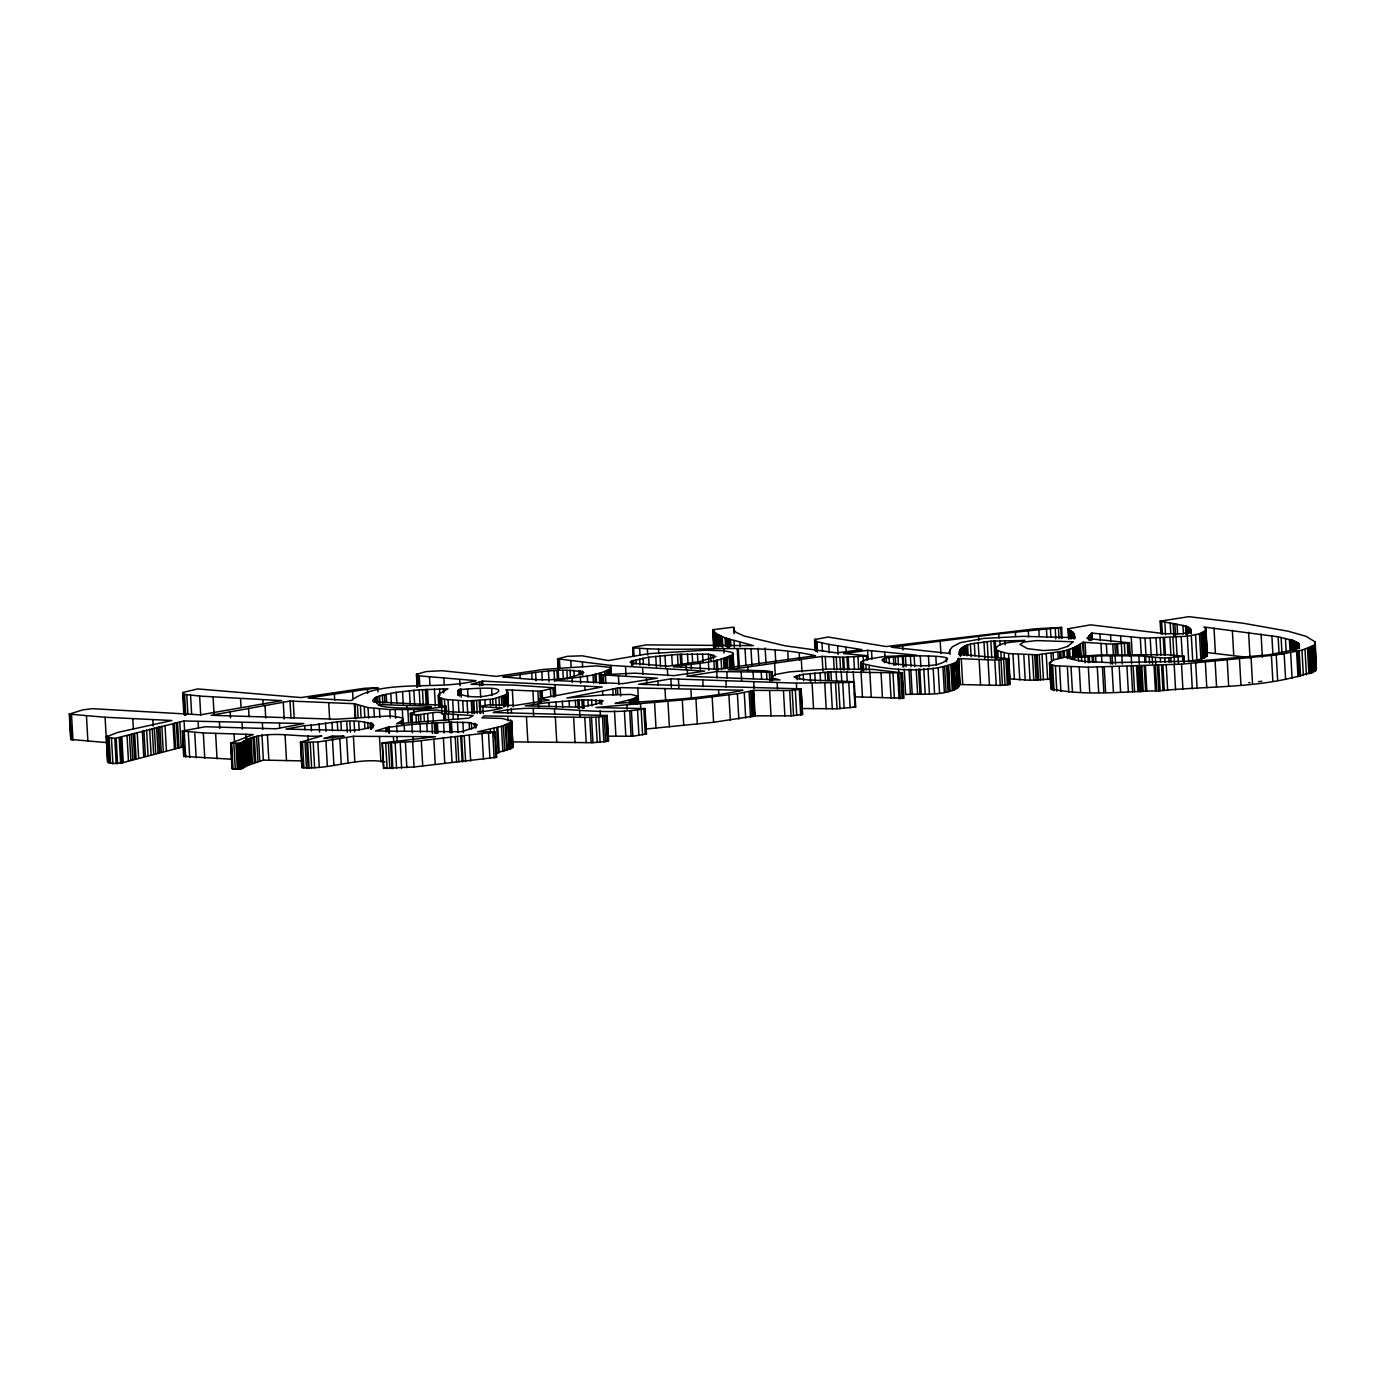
<?xml version="1.0" encoding="UTF-8"?>
<svg xmlns="http://www.w3.org/2000/svg" width="1386" height="1386" viewBox="0 0 1386 1386"><rect width="100%" height="100%" fill="white"/><g stroke="black" fill="none" stroke-linecap="round" stroke-linejoin="round"><path stroke-width="1.5" d="M1160.914 634.06L1160.099 621.171L1188.893 616.666L1243.173 623.232L1288.027 631.202L1305.993 636.295L1314.933 641.77L1315.522 670.685C1266.787 688.929 1211.589 685.498 1160.134 690.748C1123.925 691.389 1086.07 696.396 1051.004 688.859L1049.548 662.595L1053.914 659.788L1063.443 657.432L1099.029 655.024L1166.25 654.66L1184.025 656.254L1164.76 658.09L1138.859 655.803L1101.506 655.821L1078.36 657.016L1070.165 658.939L1082.223 661.313L1109.337 662.629L1198.266 661.035L1268.866 654.798L1290.227 650.606L1296.724 648.198L1299.514 645.547L1298.613 643.416L1293.433 640.609L1278.117 636.815L1204.001 627.026L1205.976 629.365L1206.894 656.219L1200.865 659.164L1188.738 661.538L1187.317 636.226L1199.444 633.835L1205.491 630.578M1205.716 628.69L1207.102 655.976L1206.478 653.204M607.709 736.157L632.848 736.226L646.448 733.956L645.027 708.627C595.062 717.965 542.688 700.814 493.243 712.508L607.103 715.505L598.717 717.116L584.788 717.376L484.286 715.938L481.93 717.844L502.269 718.45L511.677 721.015L512.889 747.349L495.391 753.586M1160.099 621.171L1185.48 625.97L1190.193 628.378L1190.817 630.491L1183.09 633.783L1164.725 633.697L1090.643 624.861L1068.242 628.724L1068.485 637.543M184.477 714.985L183.039 692.463L182.64 693.381L184.581 694.351L199.636 696.067L281.618 700.64L200.52 714.83L92.29 708.662L82.848 709.857L69.3 714.119L70.721 739.448L106.479 742.584M637.699 696.119L633.385 698.89L615.124 703.43C657.83 700.658 701.195 698.977 742.965 690.28L620.183 687.595L566.839 698.024L602.997 694.992L630.925 694.438L637.699 696.119L637.976 702.927M558.16 669.403L557.57 658.835L567.532 656.306L582.224 655.821L608.281 660.568L648.804 653.655L705.231 650.225L723.735 650.744L731.929 652.373L733.073 653.482L733.367 667.29M69.3 714.119L105.076 717.255L171.864 720.512L117.879 732.362L106.237 736.867L114.795 738.443L184.061 720.963L303.863 723.544L275.97 728.793L205.405 726.749L182.276 731.028L203.326 732.934L253.309 734.563L230.613 743.242L232.034 768.572L233.056 769.109L242.117 768.502L240.696 743.087C263.912 727.754 295.547 738.028 321.829 735.931L300.433 742.186L301.853 767.497C329.383 770.252 356.964 756.895 384.875 761.884M120.478 737.577L121.899 762.906L112.89 763.582L107.658 762.196L106.358 736.347M245.599 740.297L247.02 765.626L242.117 768.502M247.02 765.626L263.375 760.1L303.136 760.931M995.98 656.929C989.673 639.726 1015.245 643.295 1024.791 640.419L990.869 641.198L970.391 644.005L964.951 645.876L965.436 654.417M1090.262 639.362L1090.124 634.771L1086.919 638.461L1129.59 642.844L1112.785 644.195L1083.228 642.272L1074.462 647.505L1064.205 651.004L1037.178 654.764L1008.54 653.568L997.747 650.831L995.495 648.475M1076.714 646.43L1077.303 656.981M1203.429 632.38L1204.867 657.57M1311.381 647.089L1312.837 672.297M231.375 759.216L183.697 756.358L185.793 755.595M183.039 692.463L197.661 688.929L300.953 697.574L364.483 688.288L377.737 687.664L308.229 698.042L351.056 700.606C381.393 677.979 437.647 691.094 476.004 680.647L419.248 675.866L416.458 674.324L417.047 687.404M444.196 720.027C446.812 703.69 419.438 719.178 410.273 713.582C418.087 709.909 427.702 710.464 436.313 709.996C453.205 712.872 480.665 713.981 502.182 708.021L479.452 706.565L489.397 704.66L514.83 705.474L549.116 700.138L540.02 698.631L540.263 702.858M506.808 705.283L506.219 694.732L492.688 699.098L467.03 701.004L444.456 699.324L439.033 697.227L438.738 694.438M509.546 723.405L511.036 748.579M511.313 741.856L592.948 742.688L607.363 741.337L608.523 740.817L607.103 715.505M754.573 716.008L753.222 690.523L754.573 716.008L713.599 722.279L645.945 729.036M246.569 765.73L245.166 740.401M375.363 697.73L375.589 701.957M610.446 667.376L610.88 675.155L610.446 667.376L596.24 665.886L543.936 669.386L496.431 676.368L441.822 670.703L426.126 671.569L416.458 674.324M713.582 647.019L712.854 629.746L732.466 627.252L734.008 627.633L733.506 629.816L736.001 632.311L744.022 635.966L785.186 645.841L836.694 652.893L861.988 649.618L828.741 644.351L816.406 641.545L814.743 639.622L815.332 650.173M963.894 646.534L964.361 654.972M904.261 669.195L905.664 694.525C922.73 693.243 942.289 696.621 957.587 687.889L956.028 662.456L957.449 687.785L958.332 687.144L956.912 661.832C931.011 674.15 887.854 670.339 861.001 663.184L861.243 662.161M959.458 685.256L958.332 658.558L994.819 660.1L1008.679 658.731L958.956 654.261L959.996 649.757L960.082 654.625M1315.522 670.685L1313.911 645.287L1301.956 650.225L1276.229 654.972L1181.513 664.154L1088.339 667.203L1055.387 665.8L1050.276 664.327L1049.548 662.595M507.865 706.514L507.605 691.909L505.786 689.795L539.986 691.267L554.816 687.803L515.176 685.186L471.067 684.303L482.675 681.115L602.252 686.971L540.02 698.631M633.073 656.167L632.986 647.227L646.413 644.888L753.516 645.651L725.086 637.889L716.562 633.835L712.629 630.128M861.364 669.507L861.174 661.884L866.163 659.476L884.753 656.427L916.839 655.249L867.567 650.346L843.398 653.551L867.393 655.699L866.51 655.907L843.676 657.31L822.106 656.41L728.256 669.784L765.817 670.772L771.985 671.812L771.118 672.227L716.701 671.552L686.728 676.247L780.006 679.972L773.267 678.187L772.089 676.455L776.403 674.324L789.656 671.881L828.949 669.057L873.093 669.403L902.563 672.886L830.942 671.915L803.239 674.324L794.005 676.784L796.43 678.36L808.454 680.006L854.278 681.721L848.752 682.466L796.378 683.125L670.876 678.828L638.669 684.286L801.056 688.859L802.598 714.518L791.077 715.834L754.642 715.852M815.037 650.294L814.518 639.57L828.031 637.04L886.139 646.534L1035.463 628.794L1061.641 627.46L998.734 633.852L891.285 647.227L948.7 653.36L949.826 650.207L950.068 654.417M583.697 672.331C559.112 666.562 528.759 674.098 502.841 676.905C528.274 679.001 561.053 683.887 583.541 672.539M1051.004 688.859L1051.16 687.577M438.669 694.161L447.955 688.79L419.178 689.83L396.24 692.272L379.521 695.911L374.878 697.868L372.678 700.398L373.215 701.836L440.09 705.127L445.894 706.652L422.765 709.424L389.778 709.545L368.035 707.588L354.348 703.707L290.02 701.039L211.07 715.28L336.036 719.213L390.315 715.904L402.286 717.809L402.772 724.428M511.729 721.413L512.647 747.626L511.243 720.477M958.332 658.558L959.736 684.528L958.523 686.902L957.12 661.243L958.176 659.095M959.736 684.528L1000.259 685.429L1009.805 684.372L1008.679 658.731M301.853 767.497L303.118 766.597M1091.388 640.332L1091.977 633.107L1145.009 638.201L1187.317 636.226M107.779 761.676L108.385 756.86M458.939 689.778C463.721 689.154 511.243 684.805 495.651 693.537C483.922 697.505 469.698 698.44 458.16 693.45C456.098 689.743 461.642 687.404 459.303 696.119M300.433 742.186L317.862 741.995L353.413 736.295L435.516 736.694L382.138 742.983L383.541 768.312L414.067 766.978L496.673 757.276L495.252 731.947L477.702 731.808L501.455 726.316L511.087 722.193M557.57 658.835L610.793 665.419L704.642 671.101L674.15 675.64L634.615 673.163L601.126 674.809L657.466 678.17L622.522 683.662L555.561 680.526C573.388 676.766 595.183 677.685 610.793 668.416M632.605 647.73C693.502 652.962 755.283 642.272 815.488 655.699L717.151 669.299L673.371 666.666C692.463 663.357 715.713 663.599 732.466 654.556M949.826 650.207L952.338 646.794L960.359 642.636L983.904 638.392L1023.145 636.347L1074.999 637.681L1073.318 632.57L1068.017 629.105M961.711 654.469L961.347 648.146L964.951 645.876M1316.076 669.75L1316.353 667.099M401.645 725.242L401.403 721.015L402.546 720.2M506.652 705.179L506.063 694.629L507.172 693.52M631.462 661.174L648.648 657.207L677.477 654.4L708.402 654.157L715.869 656.514L700.311 661.468L667.827 666.233L631.479 663.201L630.197 662.092L631.462 661.174L631.704 665.401M961.451 654.972L961.503 648.25L961.849 654.573M1313.911 645.287L1315.314 670.616M230.613 743.242L240.696 743.087M960.966 655.543L960.948 648.544M1090.886 633.887L1090.99 640.505L1091.111 633.61M1090.539 639.067L1090.643 634.182M960.463 655.907L960.671 648.856M1316.267 669.819L1314.933 641.77M382.138 742.983L412.647 741.649L495.252 731.947M946.638 659.563C957.743 653.101 845.425 655.474 894.628 664.102C909.355 664.76 937.282 669.282 946.707 659.823M854.452 692.636L854.677 696.846L903.967 698.215L902.373 672.47M387.075 727.442L411.902 724.393L449.445 722.193L469.126 722.539L477.373 724.965L473.527 727.945L461.036 731.773L375.415 730.994L387.075 727.442L387.318 731.669M801.177 689.188L789.656 690.505L753.707 690.384L737.404 693.745L695.928 698.769L595.893 707.484L645.027 708.627M121.899 762.906L184.043 746.604M458.038 690.973L458.16 695.374M733.766 628.239L734.008 632.466M801.732 708.506L837.005 708.783L855.699 707.051L854.226 681.652M332.432 736.035L323.908 738.495L344.144 736.209L332.432 736.035L332.657 740.263M304.712 725.623L285.863 729.071L311.798 729.746C329.868 729.296 361.14 733.558 373.856 725.363C354.66 715.678 326.178 724.809 304.712 725.623L304.955 729.833M538.461 703.828L525.242 705.82L580.474 707.189L596.344 704.053L603.222 700.935L583.627 699.791L548.943 702.511L538.461 703.828L538.704 708.038M383.541 768.312L385.533 768.069M1248.734 682.744L1249.981 682.588M1008.54 653.568L1009.961 678.897L1030.041 680.249L1050.865 679.105M1258.54 681.652L1261.832 681.271M443.832 713.686L473.076 715.626L468.815 718.156L396.5 723.787L401.403 721.015M406.808 705.474L377.98 704.521C382.311 711.243 474.185 706.669 406.808 705.474L407.034 709.684M853.17 706.825L855.699 707.051M495.599 757.189L496.673 757.276M1207.414 652.581L1249.999 657.64L1248.578 632.311M1314.673 644.421L1315.834 670.356M1089.639 635.325L1090.072 639.622M772.227 676.125L772.66 680.422M438.548 694.784L439.102 707.189M69.629 713.877L70.859 739.119M646.448 733.956L645.183 718.953M511.954 745.339L513.132 746.742M1316.405 669.091L1315.193 642.342M960.619 649.202L960.775 655.786M958.055 659.944L959.181 685.897M637.248 696.863L637.595 703.204M402.113 720.408L402.494 724.739M1310.896 647.227L1312.369 672.626M608.367 670.252L608.662 674.549M375.901 697.331L376.195 701.628M1075.709 646.829L1076.194 655.353M953.204 664.379L954.625 689.795M814.951 639.466L815.609 650.848M509.06 723.544L510.481 748.96M417.532 673.683L418.208 686.087M376.386 697.106L376.749 703.534M1312.542 646.482L1313.963 671.812M1312.057 646.621L1313.322 672.158M1310.463 647.435L1311.884 672.764M1310.168 647.643L1311.589 672.972M1309.683 647.782L1311.104 673.111M1308.834 648.18L1310.238 673.509M1307.5 648.596L1308.921 673.925M1305.006 649.428L1306.426 674.757M1301.956 650.225L1303.377 675.554M1299.184 644.403L1299.427 648.613M1298.613 643.416L1298.838 647.643M1299.167 650.935L1300.588 676.264M1297.92 642.948L1298.145 647.175M1297.452 642.532L1297.798 648.873M1297.954 651.16L1299.375 676.489M1296.828 642.238L1297.175 648.561M1296.586 651.507L1298.006 676.836M1295.702 641.649L1296.17 650.086M1294.87 641.268L1295.356 649.722M1293.433 640.609L1294.022 651.16M1292.722 640.471L1293.311 651.022M1292.428 640.245L1293.017 650.814M1291.717 640.107L1292.306 650.675M1291.18 639.847L1291.769 650.415M1290.487 639.708L1291.076 650.277M1290.661 652.667L1292.064 677.979M1289.378 639.327L1290.089 651.992M1285.428 638.305L1286.26 653.083M1284.164 653.776L1285.584 679.105M1281.114 637.439L1282.067 654.331M1278.117 636.815L1279.07 653.69M1276.229 654.972L1277.649 680.301M1271.863 635.724L1272.937 654.729M1271.43 655.647L1272.85 680.959M1261.069 634.06L1262.369 657.276M1251.09 658.125L1252.511 683.454M1239.517 659.372L1240.938 684.701M1232.345 630.249L1233.765 655.578M1227.251 660.585L1228.654 685.914M1213.997 628.101L1215.418 653.43M1215.141 661.659L1216.562 686.988M1205.976 629.365L1207.345 655.37M1205.179 629.989L1206.617 656.531M1205.162 633.211L1206.357 654.313M1203.949 632.103L1205.352 657.432M1205.37 662.456L1206.79 687.785M1202.944 632.501L1204.347 657.83M1202.598 632.744L1204.018 658.073M1202.112 632.882L1203.533 658.211M1201.038 633.333L1202.442 658.662M1199.444 633.835L1200.865 659.164M1195.546 634.805L1196.967 660.134M1195.702 663.201L1197.106 688.53M1190.869 629.383L1191.111 633.61M1191.319 635.602L1192.722 660.931M1190.609 629.14L1190.851 633.367M1190.193 628.378L1190.435 632.588M1189.032 627.494L1189.275 631.704M1190.903 663.53L1192.307 688.859M1188.564 627.304L1188.911 633.627M1187.594 626.818L1187.941 633.142M1186.711 626.368L1187.178 634.823M1186 626.229L1186.485 634.684M1185.48 625.97L1185.948 634.424M1182.934 625.346L1183.401 633.783M1184.025 656.254L1184.372 662.595M1183.523 655.959L1183.887 662.3M1182.587 656.86L1182.83 661.07M1181.201 636.971L1182.258 655.959M1181.513 664.154L1182.934 689.483M1177.026 624.116L1177.615 634.667M1178.1 657.414L1178.447 663.738M1176.056 637.456L1177.112 656.444M1174.86 623.631L1175.571 636.295M1173.145 623.371L1173.855 636.035M1174.202 657.726L1174.566 664.067M1172.885 637.681L1173.959 656.687M1174.185 664.604L1175.588 689.933M1170.2 622.799L1170.789 633.35M1169.94 637.872L1170.893 654.764M1170.806 657.934L1171.031 662.144M1168.9 658.004L1169.126 662.231M1164.864 622.037L1165.557 634.701M1166.25 665.055L1167.653 690.384M1164.5 638.132L1165.435 655.024M1164.76 658.09L1164.985 662.317M1163.27 638.166L1164.205 655.058M1161.659 621.656L1162.369 634.32M1162.889 665.211L1164.292 690.54M1159.995 638.27L1160.931 655.145M1161.572 665.297L1162.993 690.626M1160.325 658.055L1160.55 662.283M1158.713 665.436L1160.134 690.748M1156.028 638.322L1156.981 655.214M1157.397 665.505L1158.817 690.834M1155.404 657.848L1155.768 664.171M1155.352 665.592L1156.773 690.921M1154.036 665.678L1155.456 691.008M1152.216 657.449L1152.563 663.79M1150.224 638.322L1151.177 655.197M1149.202 656.825L1149.566 663.149M1145.009 638.201L1145.962 655.093M1145.581 656.219L1145.927 662.56M1145.46 666.06L1146.863 691.389M1144.559 656.098L1144.905 662.421M1144.23 666.077L1145.633 691.406M1140.332 638.028L1141.284 654.92M1141.821 666.198L1143.242 691.527M1140.591 666.216L1142.012 691.545M1139.777 666.268L1141.198 691.597M1138.859 655.803L1139.327 664.24M1138.859 666.285L1140.28 691.614M1137.733 666.354L1139.136 691.683M1136.503 666.371L1137.906 691.701M1133.176 666.51L1134.597 691.839M1131.271 637.473L1132.206 654.348M1131.167 655.63L1131.634 664.085M1131.184 666.545L1132.587 691.874M1129.469 642.515L1130.3 655.509M1128.724 643.156L1129.434 655.803M1127.338 643.399L1127.927 653.949M1126.957 666.701L1128.36 692.03M1124.358 643.71L1124.947 654.261M1121.378 643.918L1121.967 654.469M1121.846 655.578L1122.313 664.015M1120.616 636.555L1120.962 642.879M1119.212 666.891L1120.633 692.22M1117.514 644.126L1118.104 654.677M1116.614 644.126L1117.203 654.677M1114.881 644.195L1115.47 654.746M1115.089 655.613L1115.557 664.05M1112.785 644.195L1113.374 654.746M1112.04 655.665L1112.508 664.102M1110.567 635.498L1110.931 641.839M1112.005 667.03L1113.426 692.359M1110.255 655.647L1110.723 664.102M1106.34 643.797L1106.929 654.348M1104.226 667.151L1105.63 692.48M1102.442 667.151L1103.862 692.48M1100.986 643.347L1101.87 662.161M1099.964 634.234L1100.311 640.557M1097.279 667.203L1098.7 692.532M1095.598 655.994L1095.945 662.335M1091.977 633.107L1092.324 639.448M1093.363 656.098L1093.727 662.421M1091.492 633.246L1091.666 640.02M1092.133 656.115L1092.497 662.456M1089.5 635.741L1089.743 639.951M1089.361 635.637L1089.5 640.245M1088.876 636.191L1089.257 640.523M1089.275 656.254L1089.639 662.577M1087.958 656.34L1088.322 662.664M1088.339 667.203L1089.76 692.532M1085.065 642.359L1085.896 657.12M1084.736 656.496L1085.099 662.837M1083.228 642.272L1084.06 657.051M1082.743 642.411L1083.575 657.189M1081.444 656.739L1081.669 660.949M1080.422 644.299L1081.132 656.964M1079.937 644.421L1080.647 657.085M1079.278 645.01L1079.867 655.561M1078.793 645.148L1079.382 655.699M1078.464 645.478L1079.053 656.028M1077.979 645.616L1078.412 656.392M1079.244 667.099L1080.647 692.428M1078.36 657.016L1078.603 661.226M1077.372 645.945L1077.962 656.496M1077.217 646.153L1077.806 656.721M1076.229 646.552L1076.783 657.241M1074.427 634.13L1074.722 638.859M1074.063 633.766L1074.289 637.976M1074.791 647.262L1075.276 655.699M1073.838 633.385L1074.063 637.612M1074.462 647.505L1074.93 655.942M1073.318 632.57L1073.682 638.911M1073.977 647.626L1074.566 658.177M1073.734 647.816L1074.323 658.367M1072.66 632.085L1073.024 638.409M1072.348 631.669L1072.695 638.01M1073.232 647.955L1073.838 658.506M1072.989 648.128L1073.578 658.679M1072.504 648.267L1072.972 656.704M1071.291 630.925L1071.638 637.248M1070.668 630.63L1071.135 639.067M1069.715 630.024L1070.2 638.461M1069.056 629.746L1069.524 638.201M1071.032 666.874L1072.452 692.203M1068.242 628.724L1068.831 639.275M1069.576 649.393L1070.061 657.83M1068.311 649.774L1068.779 658.211M1066.908 650.242L1067.376 658.696M1067.359 666.735L1068.779 692.047M1064.205 651.004L1064.569 657.328M1061.641 627.46L1062.04 638.27M1062.871 651.316L1063.235 657.64M1060.74 627.893L1061.33 638.444M1060.792 651.853L1061.156 658.177M1058.436 628.153L1059.025 638.703M1059.597 652.061L1059.943 658.402M1059.545 666.233L1060.966 691.562M1057.864 652.46L1058.211 658.783M1055.214 628.326L1055.803 638.877M1055.387 665.8L1056.79 691.129M1053.117 653.291L1053.481 659.615M1052.632 665.315L1054.036 690.644M1050.415 628.655L1050.9 637.11M1051.056 653.586L1051.524 662.023M1051.194 664.83L1052.615 690.159M1050.692 667.931L1051.298 678.482M1050.276 664.327L1051.679 689.656M1050.293 668.329L1051.229 685.533M1049.514 662.941L1050.917 688.27M1046.447 628.949L1046.915 637.387M1046.239 654.157L1047.66 679.486M1042.029 654.487L1043.45 679.816M1038.807 629.608L1039.153 635.949M1039.275 654.66L1040.678 679.989M1037.178 654.764L1038.599 680.093M1036.278 654.781L1037.681 680.11M1034.684 654.85L1036.104 680.179M1032.397 654.868L1033.817 680.197M1028.291 630.63L1028.637 636.954M1028.62 654.92L1030.041 680.249M1023.804 654.833L1025.224 680.162M1018.346 654.573L1019.767 679.902M1015.349 631.981L1015.591 636.209M1012.993 654.123L1014.413 679.452M1008.402 658.385L1009.805 684.372M1007.951 659.147L1009.372 684.476M1007.345 659.372L1008.748 684.701M1004.989 640.592L1005.231 644.819M1005.959 659.615L1007.362 684.944M1004.105 652.789L1004.469 659.13M1003.655 659.875L1005.075 685.204M1000.9 651.992L1001.264 658.315M999.843 640.748L1000.086 644.975M1001.021 660.048L1002.442 685.377M998.734 633.852L998.96 638.062M998.838 660.117L1000.259 685.429M997.747 650.831L998.111 657.155M996.967 650.415L997.331 656.756M996.17 649.826L996.638 658.263M996.066 651.715L996.621 658.125M995.269 640.938L996.205 658.523M993.953 641.025L994.888 657.917M994.819 660.1L996.239 685.429M990.869 641.198L991.804 658.09M987.196 641.475L988.149 658.367M988.045 659.927L989.465 685.256M983.956 641.77L984.892 658.662M978.568 636.209L978.811 640.436M978.187 642.48L979.018 657.259M979.14 659.58L980.56 684.909M974.306 643.139L975.016 655.803M970.391 644.005L971.101 656.669M967.567 644.854L968.156 655.405M966.354 645.304L966.943 655.855M965.401 645.772L965.869 654.209M964.483 646.101L964.968 654.642M963.409 646.673L963.876 655.11M961.26 658.593L962.681 683.922M959.701 650.71L959.805 655.353M959.372 651.056L959.666 655.665M958.644 658.437L960.065 683.766M957.605 660.464L958.956 686.278M957.38 660.845L958.679 686.676M956.444 662.058L958.003 687.491M954.296 663.911L955.699 689.24M953.811 664.05L955.11 689.57M952.736 664.604L954.14 689.933M952.442 664.812L953.845 690.141M951.645 665.072L953.066 690.401M950.9 665.384L952.321 690.713M948.665 666.025L950.068 691.354M948.041 666.164L949.445 691.493M946.292 657.553L946.534 661.78M946.655 666.51L948.076 691.822M944.646 666.874L946.066 692.203M942.948 667.134L944.368 692.463M940.193 640.938L940.903 653.603M938.131 667.705L939.552 693.017M935.845 656.808L936.312 665.263M933.159 668.156L934.58 693.485M928.464 656.219L929.053 666.77M928.014 668.537L929.417 693.866M923.786 668.78L925.207 694.109M920.269 656.098L920.858 666.649M919.802 668.97L921.205 694.299M918.572 668.988L919.975 694.317M916.198 669.091L917.619 694.421M914.154 656.098L914.743 666.649M910.377 656.132L910.966 666.683M910.827 669.195L912.248 694.525M909.043 669.195L910.463 694.507M905.456 656.236L906.046 666.787M902.615 645.737L902.858 649.965M903.222 656.34L903.811 666.891M902.321 656.34L902.91 666.909M901.905 673.128L903.325 698.457M900.744 673.319L902.165 698.648M897.955 656.583L898.44 665.02M898.89 673.475L900.311 698.804M898.578 669.091L898.821 673.319M897.66 673.509L899.081 698.839M895.287 656.791L895.772 665.228M893.398 656.964L893.866 665.401M892.982 673.007L894.403 698.336M889.032 657.518L889.396 663.859M889.621 672.747L891.042 698.076M886.226 658.038L886.451 662.265M884.701 652.286L885.048 658.627M884.32 658.558L884.563 662.768M881.028 672.279L882.449 697.591M871.499 650.831L871.985 659.268M869.836 671.846L871.24 697.175M869.161 666.423L869.403 670.651M867.567 650.346L868.034 658.783M867.341 655.63L867.636 659.927M866.51 655.907L866.752 660.134M865.886 665.678L866.111 669.906M863.131 656.306L863.495 662.629M863.305 664.847L863.669 671.188M862.335 664.362L862.698 670.703M861.642 663.911L862.005 670.235M860.931 662.491L861.399 670.928M861.035 671.621L862.456 696.95M857.969 656.687L858.679 669.351M853.759 656.929L854.469 669.594M853.256 671.517L854.088 686.295M853.62 681.877L855.041 707.207M848.18 657.189L848.89 669.854M848.752 682.466L850.172 707.796M846.95 657.207L847.66 669.871M845.876 647.383L846.118 651.593M846.69 671.534L847.279 682.085M843.676 657.31L844.386 669.975M842.619 657.31L843.329 669.975M842.757 683.038L844.178 708.35M841.215 671.604L841.804 682.155M839.881 657.345L840.592 670.01M837.629 646.015L838.097 654.452M838.547 683.367L839.968 708.696M836.226 657.293L836.936 669.958M836.122 671.725L836.711 682.276M835.585 683.454L837.005 708.783M833.523 657.207L834.233 669.871M830.942 671.915L831.409 680.353M828.741 644.351L829.226 652.789M830.89 683.506L832.31 708.835M828.707 672.002L829.192 680.457M827.407 672.089L827.875 680.543M825.276 656.687L825.987 669.351M824.999 672.21L825.467 680.665M824.774 683.506L826.195 708.835M822.002 642.879L822.47 651.333M822.106 656.41L822.92 671.188M820.062 672.539L820.529 680.994M816.874 641.631L817.463 652.182M816.406 641.545L816.874 649.982M815.384 639.275L816.025 651.385M814.812 672.99L815.28 681.427M812.109 683.385L813.53 708.714M810.117 673.457L810.602 681.912M803.239 674.324L803.603 680.665M801.299 659.234L802.009 671.898M799.254 653.638L799.601 659.961M801.056 688.859L802.459 714.188M800.536 688.703L801.992 714.743M799.358 674.982L799.583 679.209M799.289 689.708L800.692 715.037M796.95 675.519L797.193 679.746M796.378 683.125L796.725 689.448M795.321 690.193L796.742 715.522M792.151 690.436L793.572 715.748M787.802 651.888L788.27 660.342M789.656 690.505L791.077 715.834M783.454 690.575L784.874 715.904M777.148 682.674L777.494 688.998M775.086 649.774L775.779 662.439M774.601 662.976L775.311 675.64M771.985 671.812L772.331 680.665M771.725 671.569L772.071 677.91M771.118 672.227L771.586 680.665M769.351 672.418L769.836 680.855M769.611 690.54L771.032 715.869M765.141 648.024L765.973 662.803M766.545 672.505L766.891 678.845M761.243 672.556L761.607 678.88M758.09 648.267L759.043 665.141M753.118 672.505L753.464 678.828M753.724 682.016L754.088 688.357M753.707 690.384L755.127 715.713M750.987 648.44L751.94 665.315M752.667 690.817L754.088 716.146M751.524 691.216L752.945 716.545M750.675 691.389L752.096 716.718M747.678 666.874L747.92 671.101M749.081 691.787L750.502 717.116M745.027 648.544L745.963 665.419M744.265 692.671L745.685 718M739.899 642.48L740.124 646.69M741.163 672.297L741.649 680.734M738.27 648.665L739.344 667.671M737.231 648.665L738.288 667.671M733.8 627.356L734.147 633.697M737.404 693.745L738.825 719.074M733.991 640.817L734.337 647.158M733.073 653.482L733.887 668.26M732.778 652.945L733.592 667.705M732.518 662.924L732.761 667.151M730.509 639.674L730.872 646.015M731.236 655.647L731.947 668.312M729.816 639.535L730.162 645.876M730.231 656.046L730.838 666.701M729.088 639.206L729.434 645.529M729.764 656.288L730.353 666.839M728.845 647.505L728.274 638.929L728.741 647.366M729.504 656.462L730.214 669.126M729.019 656.6L729.729 669.265M727.563 638.79L728.048 647.227M727.269 638.582L727.737 647.019M726.576 638.444L727.044 646.881M725.796 638.028L726.264 646.482M727.026 657.397L727.615 667.948M728.915 694.906L730.335 720.235M726.316 657.57L726.905 668.139M725.086 637.889L725.554 646.344M726.784 671.915L727.148 678.239M724.913 658.055L725.502 668.606M725.9 681.115L726.264 687.439M723.821 648.856L724.064 653.083M722.245 636.711L722.834 647.279M723.492 658.419L724.081 668.97M721.049 636.191L721.638 646.742M720.322 635.862L720.911 646.413M719.68 635.55L720.27 646.119M721.066 659.095L721.656 669.646M718.814 635.117L719.403 645.668M717.792 634.563L718.485 647.227M716.562 633.835L717.255 646.5M715.99 633.385L716.701 646.049M717.255 660.013L717.844 670.564M718.537 689.933L718.78 694.143M715.107 632.848L715.938 647.626M714.431 632.155L715.263 646.933M716.042 660.238L716.631 670.789M716.701 671.552L717.047 677.875M713.911 629.417L714.656 646.5M713.288 631.046L714.24 646.534M712.854 629.746L714.015 647.557M713.859 660.724L714.344 669.161M713.288 654.833L713.513 659.043M710.62 654.383L710.983 660.706M712.179 696.95L713.599 722.279M708.402 654.157L708.766 660.481M708.385 661.78L708.852 670.218M702.563 653.845L703.031 662.283M702.789 680.249L703.135 686.572M700.017 663.166L700.363 669.507M697.453 653.776L697.92 662.213M695.928 698.769L697.349 724.098M692.151 653.811L692.619 662.265M691.129 664.518L691.371 668.728M690.904 689.414L691.371 697.868M687.508 653.932L688.097 664.483M687.335 670.339L687.56 674.566M685.966 665.211L686.209 669.438M681.514 654.175L682.103 664.726M680.197 654.261L680.907 666.926M682.31 700.19L683.731 725.519M677.477 654.4L678.066 664.951M678.412 679.209L678.88 687.647M671.725 654.781L672.314 665.332M670.876 678.828L671.361 687.283M667.394 669.351L667.74 675.675M667.965 701.593L669.369 726.922M664.985 655.318L665.696 667.983M664.985 688.842L665.696 701.507M659.979 655.821L660.568 666.371M658.541 648.925L658.783 653.135M657.9 680.976L658.142 685.186M655.751 656.288L656.34 666.839M654.59 702.841L656.011 728.17M648.648 657.207L649.116 665.644M647.366 648.683L647.73 655.024M646.448 677.633L646.673 681.843M643.087 658.09L643.45 664.414M642.602 667.861L642.948 674.185M644.594 708.402L644.837 712.629M643.849 709.043L645.27 734.372M639.674 648.44L640.02 654.764M639.656 658.731L640.003 665.055M641.181 709.58L642.602 734.909M640.505 704.053L640.73 708.281M637.768 688.132L638.6 702.91M635.914 659.58L636.157 663.807M637.231 695.599L637.699 704.036M637.543 710.152L638.963 735.464M636.642 697.522L636.988 703.845M633.593 648.076L634.078 656.514M636.157 697.643L636.434 704.14M633.107 649.341L633.471 655.665M633.402 660.325L633.645 664.535M635.169 698.146L635.394 702.373M634.909 698.319L635.152 702.546M632.189 660.758L632.414 664.985M634.13 698.579L634.355 702.789M633.385 698.89L633.627 703.118M632.103 699.272L632.345 703.499M631.427 710.897L632.848 736.226M630.699 699.739L630.942 703.967M629.296 700.121L629.521 704.331M629.712 710.949L631.115 736.278M625.502 666.631L625.987 675.069M626.853 705.179L627.078 709.407M624.41 711.001L625.831 736.33M620.183 687.595L620.651 696.032M618.433 675.987L618.901 684.424M617.446 688.045L617.792 694.386M615.575 688.426L615.921 694.767M614.5 710.949L615.921 736.278M612.855 688.894L613.201 695.218M610.793 665.419L611.295 674.843M609.424 669.819L609.649 674.046M609.164 674.185L608.922 669.958L609.095 674.341M607.934 670.46L608.177 674.67M607.692 670.633L607.917 674.861M607.207 670.772L607.432 674.999M606.427 671.119L606.652 675.346M605.457 675.138L605.925 683.575M604.712 671.708L604.954 675.918M606.912 715.315L608.454 740.99M606.548 715.782L607.969 741.112M605.942 716.008L607.363 741.337M603.36 675.138L603.828 683.575M601.645 674.653L602.13 683.09M604.209 716.406L605.63 741.735M602.529 690.834L602.771 695.044M601.126 674.809L601.663 683.419M600.744 672.834L601.333 683.385M601.576 700.19L601.819 704.4M602.46 716.683L603.88 742.012M599.185 673.198L599.774 683.748M599.861 699.93L600.103 704.14M600.138 710.758L600.381 714.985M598.717 717.116L600.138 742.446M595.997 673.994L596.465 682.432M594.802 674.22L595.27 682.657M595.859 699.687L596.101 703.915M595.824 717.272L597.245 742.601M593.017 674.635L593.485 683.073M591.614 699.635L591.961 705.959M591.545 717.359L592.948 742.688M587.266 675.762L587.629 682.103M589.76 717.342L591.181 742.671M587.82 699.67L588.184 706.011M584.823 686.313L585.048 690.523M582.415 662.543L582.64 666.77M582.449 671.084L582.692 675.311M584.788 717.376L586.209 742.705M583.627 699.791L584.112 708.229M582.813 699.843L583.298 708.281M580.578 670.72L580.821 674.93M581.912 699.843L582.38 708.298M580.336 676.992L580.699 683.315M578.915 670.512L579.14 674.739M579.643 710.377L579.989 716.701M579.053 699.982L579.521 708.419M577.737 700.069L578.205 708.506M573.908 670.252L574.254 676.593M575.329 700.19L575.675 706.514M572.106 678.291L572.331 682.518M570.824 661.122L571.171 667.446M573.648 717.342L575.051 742.671M570.062 670.235L570.408 676.559M569.074 700.606L569.438 706.929M566.874 670.27L567.342 678.707M562.82 670.391L563.288 678.828M562.335 701.143L562.699 707.484M559.442 659.545L559.909 667.983M558.887 662.508L559.234 668.832M558.437 662.612L558.783 668.936M557.709 659.268L558.194 667.723M558.229 670.581L558.697 679.019M556.912 670.668L557.397 679.105M555.11 685.03L555.699 695.581M554.019 670.824L554.608 681.375M555.977 701.749L556.323 708.09M554.816 687.803L555.284 696.257M554.417 688.305L554.902 696.742M553.811 687.456L554.175 693.78M555.353 717.186L556.774 742.515M554.487 709.771L554.729 713.998M553.066 688.738L553.534 697.193M550.433 689.344L550.796 695.668M548.406 671.205L548.995 681.756M548.943 702.511L549.185 706.739M541.805 671.76L542.272 680.214M542.082 690.834L542.55 699.289M540.973 691.094L541.441 699.549M540.852 691.198L541.32 699.635M540.765 698.319L541.008 702.546M539.986 691.267L540.557 702.65M537.889 691.285L538.478 701.836M535.585 672.383L536.053 680.821M532.934 691.094L533.645 703.759M531.704 672.799L532.051 679.14M533.281 709.147L533.627 715.488M526.455 716.839L527.875 742.168M519.958 674.272L520.2 678.482M512.352 690.02L513.288 706.895M511.261 708.35L511.503 712.577M511.677 721.015L512.889 747.349M510.55 720.01L511.139 730.561M510.1 723.111L511.521 748.44M507.605 691.909L508.437 706.687M507.363 691.354L508.021 706.288M506.635 692.567L507.623 706.791M507.571 709.078L507.796 713.305M508.593 723.769L509.996 749.098M507.83 716.493L508.073 720.72M508.246 724.012L509.667 749.341M507.761 724.15L509.182 749.48M505.734 694.871L506.323 705.422M505.232 695.322L505.838 705.89M504.747 695.46L505.266 706.167M504.833 706.375L504.244 695.824L504.781 706.306M505.977 724.895L507.397 750.224M503.759 695.963L504.348 706.514M505.284 725.069L506.687 750.398M503.465 696.17L504.054 706.721M503.031 696.274L503.62 706.825M503.343 725.71L504.764 751.039M501.334 696.95L501.801 705.405M501.455 726.316L502.875 751.645M498.96 697.695L499.428 706.132M497.834 727.303L499.255 752.633M495.72 698.527L496.188 706.964M496.725 727.581L498.146 752.893M492.688 699.098L493.035 705.422M494.594 732.206L496.015 757.536M493.97 728.256L494.455 736.694M491.666 689.223L492.013 695.564M492.723 732.588L494.144 757.917M490.228 699.462L490.575 705.803M490.349 729.157L490.575 733.367M488.513 733.246L489.934 758.575M484.857 700.103L485.221 706.427M482.675 681.115L482.917 685.325M481.618 681.34L481.843 685.568M482.917 707.276L483.264 713.617M480.266 688.946L480.734 697.383M479.521 681.86L479.764 686.087M480.128 700.502L480.474 706.843M480.353 707.189L480.699 713.53M482.051 734.147L483.471 759.476M479.833 706.288L480.18 712.612M479.175 700.554L479.868 713.218M476.541 700.727L477.252 713.374M475.745 723.665L475.987 727.893M473.821 700.848L474.532 713.513M475.034 723.527L475.277 727.754M474.237 723.267L474.462 727.477M472.903 700.866L473.614 713.53M471.309 700.935L472.02 713.599M471.344 722.764L471.69 729.088M467.55 688.755L468.018 697.193M469.126 722.539L469.473 728.863M469.265 735.706L470.686 761.035M467.03 701.004L467.74 713.669M462.733 700.987L463.322 711.538M464.223 736.226L465.644 761.555M460.741 688.721L461.209 697.158M462.872 722.21L463.461 732.761M459.702 679.504L460.048 685.827M460.395 688.963L460.758 695.287M459.909 689.085L460.273 695.425M459.095 689.899L459.338 694.109M461.642 736.364L463.045 761.694M458.749 694.629L458.523 690.419L458.471 694.94M458.09 690.609L458.281 695.183M460.724 736.382L462.144 761.711M458.298 700.848L458.887 711.416M457.9 715.176L458.142 719.386M457.467 722.106L458.056 732.674M457.449 736.486L458.87 761.815M455.18 736.503L456.583 761.832M452.685 700.502L453.395 713.166M453.083 714.985L453.326 719.213M451.455 722.158L452.044 732.709M450.502 722.193L451.091 732.744M450.606 736.572L452.027 761.902M448.042 699.965L448.752 712.629M449.445 722.193L450.034 732.744M448.302 714.674L448.648 720.997M446.188 706.34L446.535 712.664M445.876 706.028L446.257 712.976M443.884 678.222L444.23 684.545M445.408 706.773L445.772 713.114M445.374 714.31L445.72 720.633M444.456 699.324L444.802 705.665M443.399 688.842L443.641 693.069M444.542 707.085L444.889 713.426M443.988 713.374L444.317 720.252M443.537 722.366L444.126 732.934M441.614 698.579L442.099 707.016M441.632 707.674L441.995 713.998M443.364 737.716L444.767 763.028M440.124 697.938L440.592 706.375M439.57 688.911L439.934 695.235M439.518 702.442L439.76 706.652M439.033 697.227L439.57 706.912M438.86 696.915L439.449 707.103M438.184 695.477L438.79 706.548M437.352 722.626L437.941 733.177M434.424 689.067L435.377 705.959M436.036 722.712L436.625 733.263M435.273 722.73L435.862 733.298M434.268 722.816L434.857 733.367M432.83 713.236L433.298 721.69M433.835 739.067L435.256 764.396M429.469 676.888L429.937 685.325M431.86 722.92L432.449 733.489M427.477 689.344L428.309 704.123M426.49 689.414L427.304 704.192M427.65 713.859L428.118 722.297M425.398 689.448L426.212 704.227M426.784 723.249L427.269 731.687M422.453 689.639L423.267 704.417M423.943 714.154L424.289 720.495M419.248 675.866L419.837 686.416M419.178 689.83L420.01 704.608M420.547 714.344L420.894 720.685M421.309 740.678L422.713 766.008M417.099 673.873L417.792 686.538M420.01 723.735L420.478 732.172M416.649 674.41L417.359 687.075M418.364 714.414L418.832 722.851M415.939 714.431L416.406 722.886M413.842 690.245L414.674 705.006M413.946 709.753L414.189 713.981M411.937 714.206L412.404 722.643M413.149 736.694L413.374 740.904M411.902 724.393L412.387 732.847M412.647 741.649L414.067 766.978M409.424 690.626L410.239 705.405M410.654 713.08L411.14 722.383M410.273 713.582L410.741 722.019M407.848 709.857L408.558 722.522M402.529 691.406L403.239 704.071M405.422 742.324L406.843 767.653M404.192 725.121L404.539 731.444M402.979 718.606L403.343 724.93M402.321 709.857L403.153 724.635M400.225 742.74L401.645 768.069M396.24 692.272L396.829 702.823M396.708 725.883L397.054 732.224M396.933 736.659L397.28 742.983M395.183 709.736L395.651 718.173M395.149 743.069L396.569 768.398M390.783 693.191L391.372 703.741M393.399 736.607L393.763 742.948M389.778 709.545L390.246 718M391.476 743.242L392.896 768.572M390.575 743.242L391.978 768.572M389.085 726.749L389.449 733.073M388.652 726.853L388.998 733.177M386.192 694.126L386.659 702.563M388.392 743.312L389.795 768.641M384.424 694.542L384.892 702.979M385.793 727.823L386.036 732.051M385.689 743.329L387.11 768.658M382.345 695.079L382.813 703.516M382.38 743.139L383.801 768.45M379.521 695.911L379.989 704.365M379.417 708.939L379.903 717.394M377.737 687.664L377.962 691.891M377.72 696.569L378.083 702.893M379.469 736.538L380.89 761.867M376.819 697.002L377.183 703.326M374.878 697.868L375.104 702.078M373.891 708.419L374.359 716.874M372.626 723.561L372.869 727.789M372.21 723.44L372.436 727.667M371.812 723.197L372.054 727.407M371.101 723.059L371.465 729.382M370.201 722.747L370.564 729.071M367.377 689.206L367.619 693.433M368.035 707.588L368.624 718.139M367.723 722.262L368.087 728.603M364.241 706.877L364.83 717.428M364.535 721.881L364.882 728.222M360.429 705.976L361.018 716.527M358.731 721.552L359.199 729.989M357.397 705.041L358.108 717.705M354.903 704.053L355.734 718.832M354.348 703.707L355.18 718.468M352.564 691.285L353.032 699.722M354.071 721.465L354.66 732.016M353.413 736.295L354.833 761.607M349.826 721.517L350.415 732.068M346.725 721.586L347.314 732.154M346.639 737.612L348.059 762.941M340.869 721.829L341.337 730.283M339.847 738.842L341.268 764.171M337.283 722.054L337.768 730.491M334.355 693.953L334.702 700.294M331.999 722.418L332.467 730.872M332.501 740.055L333.922 765.384M328.707 702.719L329.66 719.611M325.537 722.99L326.005 731.427M325.953 741.008L327.373 766.319M319.092 723.665L319.56 732.103M317.862 741.995L319.282 767.324M313.219 742.428L314.622 767.757M311.122 724.653L311.486 730.994M310.221 742.653L311.642 767.983M307.952 735.706L308.194 739.933M307.64 742.792L309.061 768.121M306.722 742.809L308.142 768.139M305.041 742.844L306.462 768.173M302.477 742.757L303.898 768.087M301.091 741.493L301.438 747.834M302.148 760.498L302.512 766.822M300.745 742.498L302.165 767.809M293.226 701.195L294.178 718.087M290.02 701.039L290.956 717.931M283.264 702.148L284.199 719.022M285.083 735.325L286.504 760.637M279.47 723.388L279.695 727.615M267.411 734.926L268.832 760.256M265.003 705.283L265.714 717.948M262.838 699.774L263.063 704.001M262.352 723.145L262.716 729.469M261.954 734.771L263.375 760.1M258.368 735.741L259.788 761.07M256.531 736.312L257.952 761.642M254.314 736.936L255.734 762.265M252.962 737.387L254.383 762.698M251.022 738.01L252.443 763.34M248.562 708.194L249.03 716.631M249.723 738.53L251.143 763.859M249.272 738.634L250.693 763.963M248.423 739.033L249.826 764.362M247.973 739.136L249.393 764.466M247.713 739.327L249.133 764.639M247.28 739.431L248.683 764.76M246.933 739.674L248.354 764.985M246.5 739.777L247.903 765.089M245.876 734.32L246.119 738.547M246.084 740.072L247.488 765.401M244.594 740.696L246.015 766.025M244.369 740.973L245.772 766.302M243.919 741.077L245.339 766.406M243.382 741.579L244.802 766.908M242.03 722.73L242.394 729.053M240.54 698.631L241.008 707.068M242.931 741.683L244.352 767.012M241.978 742.463L243.399 767.792M241.545 742.567L242.966 767.896M241.181 742.948L242.585 768.277M240.263 743.277L241.684 768.606M239.778 743.52L241.199 768.849M238.461 743.832L239.865 769.161M237.231 743.953L238.652 769.282M235.966 744.005L237.387 769.334M234.061 734.026L234.529 742.463M233.905 743.987L235.325 769.317M230.128 711.572L230.474 717.913M231.653 743.78L233.056 769.109M231.254 744.767L232.207 761.642M230.838 743.52L232.259 768.832M219.404 722.158L219.768 728.482M215.627 733.437L217.048 758.766M213.097 697.019L214.033 713.911M203.326 732.934L204.747 758.263M199.636 696.067L200.71 715.072M198.094 721.5L198.458 727.823M194.733 732.466L196.154 757.795M190.592 695.287L191.649 714.275M186.798 694.802L187.855 713.79M188.288 732.068L189.709 757.397M184.581 694.351L185.776 715.453M184.736 711.105L184.979 715.332M182.727 692.896L183.818 714.5M184.061 720.963L184.65 731.513M184.269 731.635L185.689 756.964M182.64 731.306L184.043 756.635M182.346 730.872L183.697 756.358M179.782 721.881L181.202 747.21M177.529 722.435L178.95 747.764M176.317 722.66L177.737 747.99M174.238 723.197L175.658 748.527M173.042 723.423L174.445 748.735M165.003 725.328L166.424 750.658M161.85 726.091L163.271 751.403M159.823 726.576L161.226 751.905M158.229 726.974L159.633 752.303M156.618 727.373L158.039 752.702M154.331 727.962L155.734 753.291M152.806 719.715L153.17 726.056M152.235 728.482L153.655 753.811M149.671 729.157L151.091 754.469M146.621 729.954L148.042 755.283M143.936 730.699L145.339 756.028M142.342 731.098L143.746 756.427M137.214 732.518L138.635 757.847M134.65 733.281L136.071 758.61M132.796 718.78L133.385 729.331M133.247 733.662L134.65 758.991M131.393 734.233L132.813 759.563M129.452 734.771L130.873 760.1M127.027 735.55L128.448 760.879M121.847 737.127L123.25 762.456M120.374 737.768L121.777 763.097M119.213 738.045L120.634 763.374M116.164 738.426L117.567 763.755M114.795 738.443L116.199 763.773M111.469 738.253L112.89 763.582M109.113 737.924L110.516 763.253M107.744 737.612L109.165 762.941M107.207 735.758L107.432 739.968M106.843 737.3L108.264 762.629M105.076 717.255L107.658 762.196M86.469 716.042L87.89 741.354M71.535 714.864L72.956 740.193M70.981 726.091L71.327 732.414M69.906 714.535L71.31 739.864M730.751 655.786L731.306 666.475L730.751 655.786M1067.584 646.448L1057.206 649.705L1043.052 650.554L1027.39 648.613L1019.975 644.403L1023.89 642.03L1036.815 640.575L1073.301 641.787L1067.584 646.448M1075.293 647.123L1075.709 655.491L1075.293 647.123M635.654 698.007L635.949 704.279L635.654 698.007"/></g></svg>
